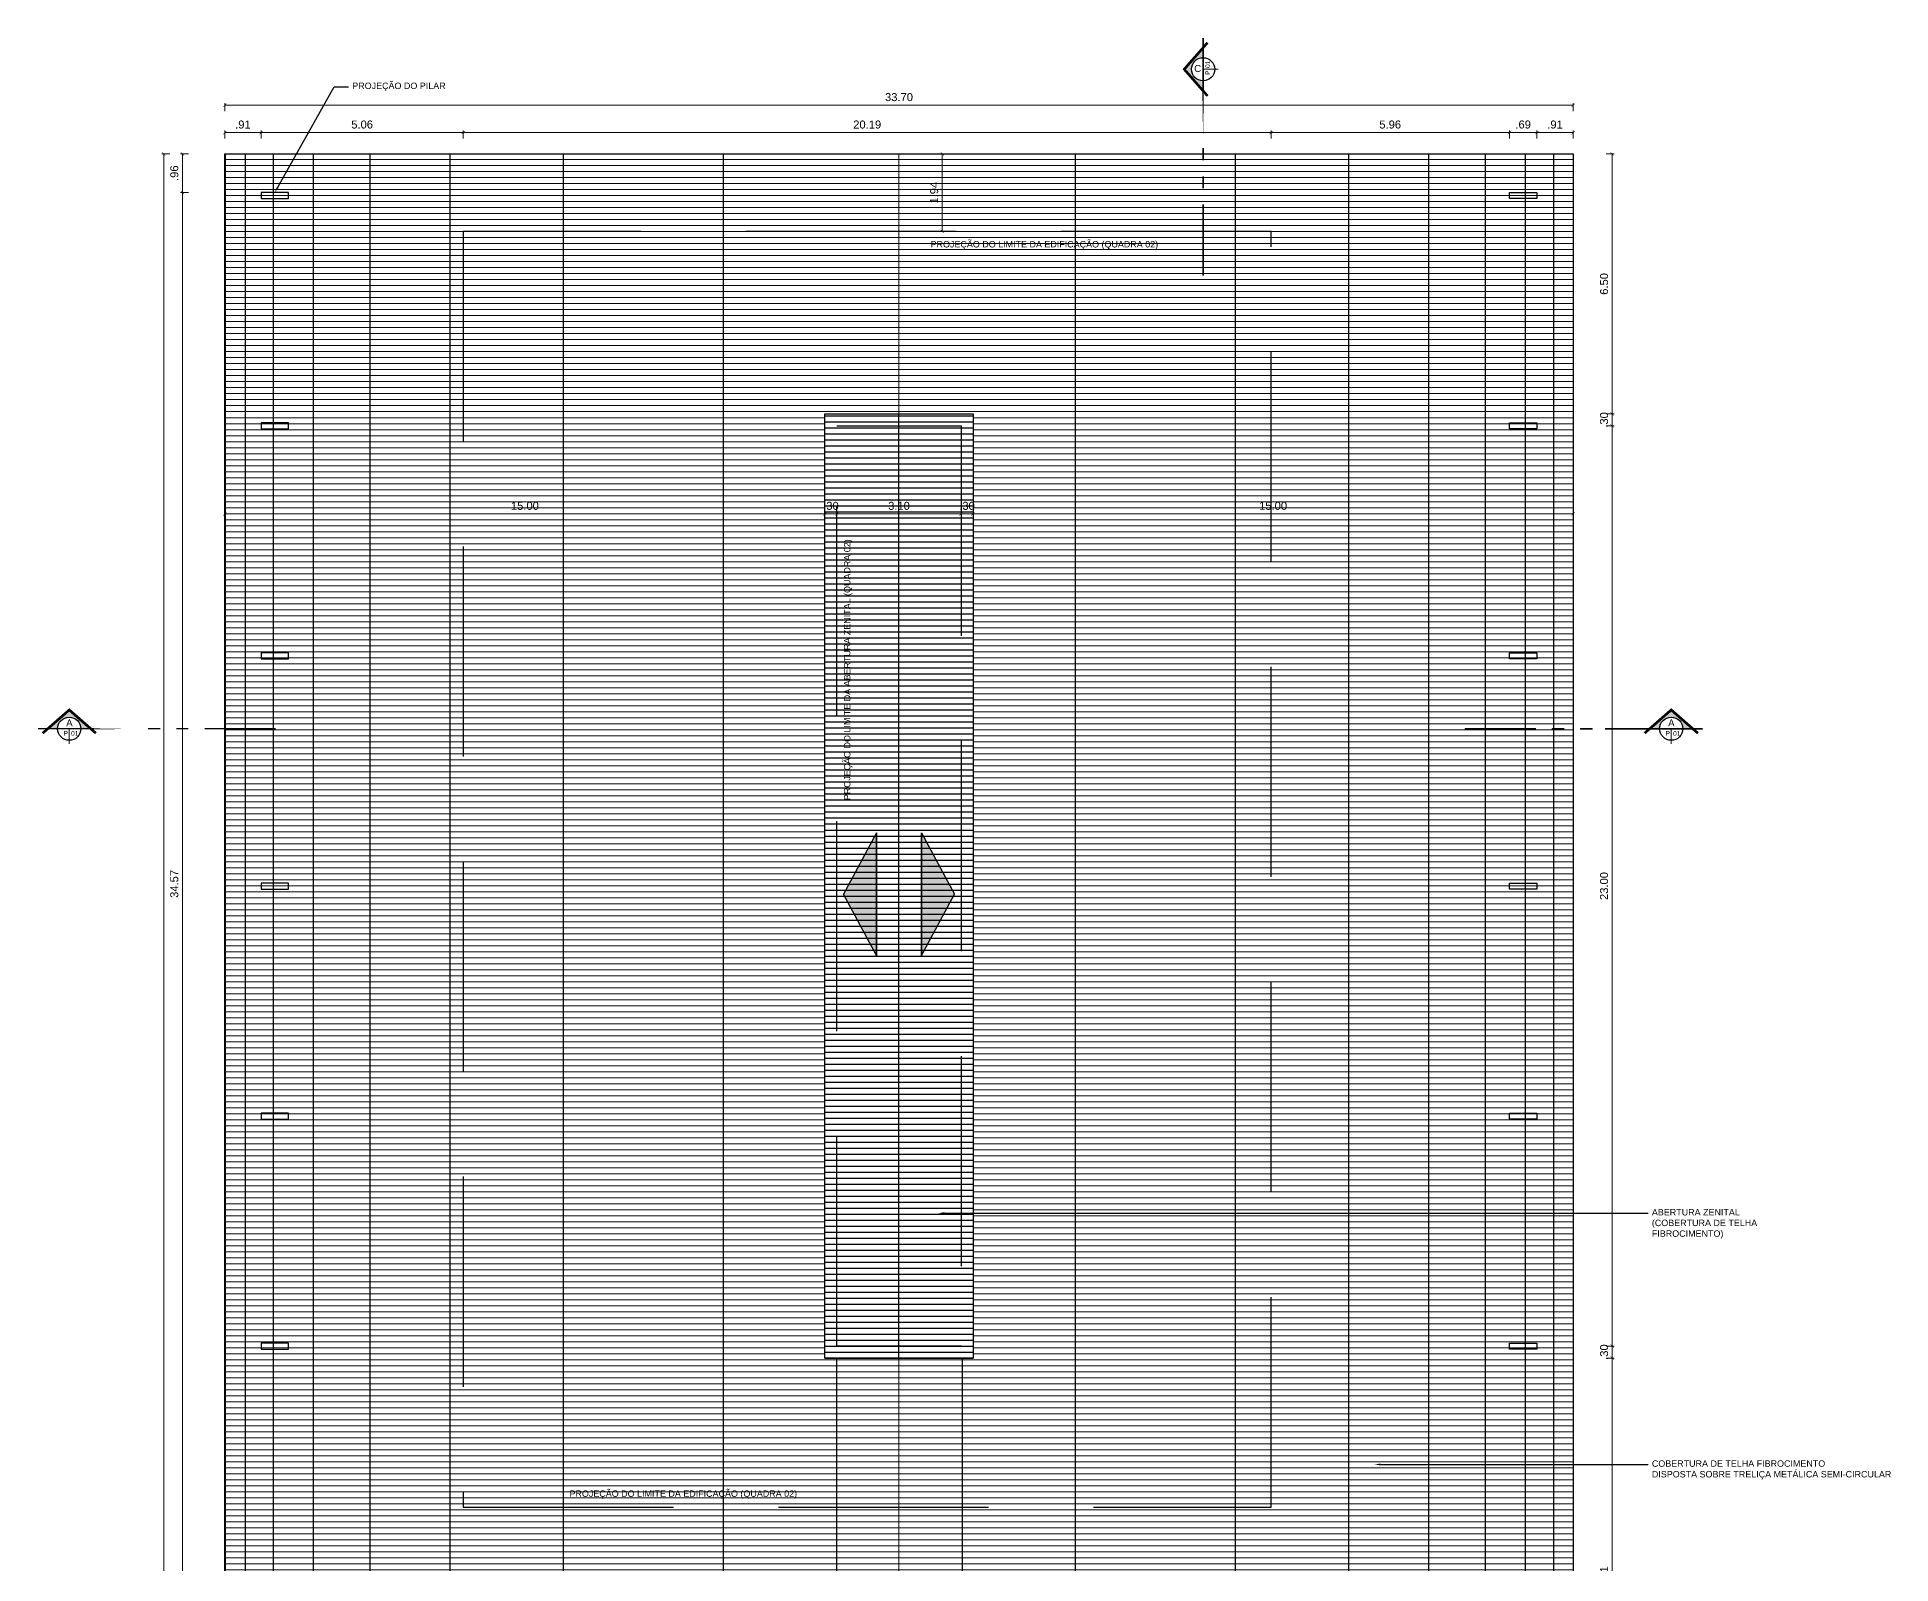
# Model space of a CAD drawing. Header units: metres. Extents: x 2494 to 3558, y 282 to 553.
# Drawn here: x 2704.67 to 2751, y 358.5 to 396.66 of the extents above; entities that cross this region are included whole.
import ezdxf
from ezdxf import colors
from ezdxf.entities.mleader import LeaderData, LeaderLine
from ezdxf.math import Vec2, Vec3

# ---------------------------------------------------------------- set-up
doc = ezdxf.new("R2010")
doc.units = ezdxf.units.M
doc.header["$LTSCALE"] = 7
doc.header["$MEASUREMENT"] = 0
doc.header["$PDMODE"] = 2
doc.linetypes.add('DASHED', pattern=[0.75, 0.5, -0.25])
for name, color, linetype, lineweight in [('2prancha', 4, 'Continuous', 18), ('COTAS', 1, 'Continuous', 0), ('HACH', 251, 'Continuous', 5), ('texto', 3, 'Continuous', 25)]:
    doc.layers.add(name, color=color, linetype=linetype, lineweight=lineweight)
for name, color, linetype in [('CADEIRANTE', 251, 'Continuous'), ('COTA 1 100', 2, 'Continuous'), ('HACHURA PISOS', 250, 'Continuous'), ('PENA 0.15', 7, 'Continuous'), ('PENA 01', 1, 'Continuous'), ('PENA 02', 2, 'Continuous'), ('PENA 03', 3, 'Continuous'), ('PENA 04', 4, 'Continuous'), ('projeção', 7, 'DASHED'), ('TXT ESPECIFICAÇÕES', 7, 'Continuous')]:
    doc.layers.add(name, color=color, linetype=linetype)
doc.styles.add('Luana', font='arial.ttf')
doc.styles.get("Standard").update_dxf_attribs({"font": 'arial.ttf'})
doc.dimstyles.new('arial100', dxfattribs={"dimtxt": 0.2, "dimasz": 0.08, "dimexe": 0.05, "dimexo": 0.2, "dimgap": 0.1, "dimtad": 1, "dimzin": 4, "dimdsep": 46, "dimtxsty": 'Luana', "dimblk": 'ARCHTICK', "dimcen": 0, "dimclrd": 7, "dimclre": 7, "dimclrt": 256, "dimadec": 0, "dimazin": 0, "dimtfac": 1, "dimtix": 1, "dimtmove": 0, "dimatfit": 3, "dimldrblk": 'CLOSEDBLANK', "dimfxl": 0, "dimlwd": 5, "dimlwe": 5, "dimarcsym": 0})
pattern_1 = [(0, (2724.36165, 363.64421), (0, 0.15), [])]

# ---------------------------------------------------------------- blocks, each defined once
blk = doc.blocks.new('_ArchTick')
at = {"color": 0, "linetype": 'ByBlock', "const_width": 0.15}
blk.add_lwpolyline([(-0.5, -0.5), (0.5, 0.5)], dxfattribs=at)
blk = doc.blocks.new('*D30')
at = {"layer": 'COTA 1 100', "color": 7, "lineweight": 5}
for p, q in [((2709.362, 394.125), (2709.362, 394.325)), ((2710.267, 394.125), (2710.267, 394.325)), ((2709.362, 394.275), (2710.267, 394.275))]:
    blk.add_line(p, q, dxfattribs=at)
at = {"layer": 'Defpoints', "color": 0}
for p in [(2710.267, 394.275), (2709.362, 393.744), (2710.267, 392.78)]:
    blk.add_point(p, dxfattribs=at)
at = {"layer": 'COTA 1 100', "color": 7, "lineweight": 5, "xscale": 0.08, "yscale": 0.08, "zscale": 0.08, "rotation": 180}
blk.add_blockref('_ArchTick', (2709.362, 394.275), dxfattribs=at)
at = {"layer": 'COTA 1 100', "color": 7, "lineweight": 5, "xscale": 0.08, "yscale": 0.08, "zscale": 0.08}
blk.add_blockref('_ArchTick', (2710.267, 394.275), dxfattribs=at)
at = {"layer": 'COTA 1 100', "insert": (2709.814, 394.477), "char_height": 0.2, "attachment_point": 5, "style": 'Luana'}
blk.add_mtext('.91', dxfattribs=at)
blk = doc.blocks.new('_ClosedBlank')
at = {"layer": '2prancha', "color": 0, "lineweight": -2}
for p, q in [((-1, 0.17), (0, 0)), ((-1, 0.17), (-1, -0.17)), ((0, 0), (-1, -0.17))]:
    blk.add_line(p, q, dxfattribs=at)
blk = doc.blocks.new('*D31')
at = {"layer": 'COTA 1 100', "color": 7, "lineweight": 5}
for p, q in [((2710.267, 394.125), (2710.267, 394.325)), ((2715.322, 394.125), (2715.322, 394.325)), ((2710.267, 394.275), (2715.322, 394.275))]:
    blk.add_line(p, q, dxfattribs=at)
at = {"layer": 'Defpoints', "color": 0}
for p in [(2715.322, 394.275), (2710.267, 392.78), (2715.322, 391.805)]:
    blk.add_point(p, dxfattribs=at)
at = {"layer": 'COTA 1 100', "color": 7, "lineweight": 5, "xscale": 0.08, "yscale": 0.08, "zscale": 0.08, "rotation": 180}
blk.add_blockref('_ArchTick', (2710.267, 394.275), dxfattribs=at)
at = {"layer": 'COTA 1 100', "color": 7, "lineweight": 5, "xscale": 0.08, "yscale": 0.08, "zscale": 0.08}
blk.add_blockref('_ArchTick', (2715.322, 394.275), dxfattribs=at)
at = {"layer": 'COTA 1 100', "insert": (2712.794, 394.477), "char_height": 0.2, "attachment_point": 5, "style": 'Luana'}
blk.add_mtext('5.06', dxfattribs=at)
blk = doc.blocks.new('*D32')
at = {"layer": 'COTA 1 100', "color": 7, "lineweight": 5}
for p, q in [((2715.322, 394.125), (2715.322, 394.325)), ((2735.512, 394.125), (2735.512, 394.325)), ((2715.322, 394.275), (2735.512, 394.275))]:
    blk.add_line(p, q, dxfattribs=at)
at = {"layer": 'Defpoints', "color": 0}
for p in [(2735.512, 394.275), (2715.322, 391.805), (2735.512, 391.805)]:
    blk.add_point(p, dxfattribs=at)
at = {"layer": 'COTA 1 100', "color": 7, "lineweight": 5, "xscale": 0.08, "yscale": 0.08, "zscale": 0.08, "rotation": 180}
blk.add_blockref('_ArchTick', (2715.322, 394.275), dxfattribs=at)
at = {"layer": 'COTA 1 100', "color": 7, "lineweight": 5, "xscale": 0.08, "yscale": 0.08, "zscale": 0.08}
blk.add_blockref('_ArchTick', (2735.512, 394.275), dxfattribs=at)
at = {"layer": 'COTA 1 100', "insert": (2725.417, 394.477), "char_height": 0.2, "attachment_point": 5, "style": 'Luana'}
blk.add_mtext('20.19', dxfattribs=at)
blk = doc.blocks.new('*D33')
at = {"layer": 'COTA 1 100', "color": 7, "lineweight": 5}
for p, q in [((2735.512, 394.125), (2735.512, 394.325)), ((2741.467, 394.125), (2741.467, 394.325)), ((2735.512, 394.275), (2741.467, 394.275))]:
    blk.add_line(p, q, dxfattribs=at)
at = {"layer": 'Defpoints', "color": 0}
for p in [(2741.467, 394.275), (2741.467, 392.78), (2735.512, 391.805)]:
    blk.add_point(p, dxfattribs=at)
at = {"layer": 'COTA 1 100', "color": 7, "lineweight": 5, "xscale": 0.08, "yscale": 0.08, "zscale": 0.08, "rotation": 180}
blk.add_blockref('_ArchTick', (2735.512, 394.275), dxfattribs=at)
at = {"layer": 'COTA 1 100', "color": 7, "lineweight": 5, "xscale": 0.08, "yscale": 0.08, "zscale": 0.08}
blk.add_blockref('_ArchTick', (2741.467, 394.275), dxfattribs=at)
at = {"layer": 'COTA 1 100', "insert": (2738.489, 394.477), "char_height": 0.2, "attachment_point": 5, "style": 'Luana'}
blk.add_mtext('5.96', dxfattribs=at)
blk = doc.blocks.new('*D34')
at = {"layer": 'COTA 1 100', "color": 7, "lineweight": 5}
for p, q in [((2741.467, 394.125), (2741.467, 394.325)), ((2742.157, 394.125), (2742.157, 394.325)), ((2741.467, 394.275), (2742.157, 394.275))]:
    blk.add_line(p, q, dxfattribs=at)
at = {"layer": 'Defpoints', "color": 0}
for p in [(2742.157, 394.275), (2741.467, 392.78), (2742.157, 392.78)]:
    blk.add_point(p, dxfattribs=at)
at = {"layer": 'COTA 1 100', "color": 7, "lineweight": 5, "xscale": 0.08, "yscale": 0.08, "zscale": 0.08, "rotation": 180}
blk.add_blockref('_ArchTick', (2741.467, 394.275), dxfattribs=at)
at = {"layer": 'COTA 1 100', "color": 7, "lineweight": 5, "xscale": 0.08, "yscale": 0.08, "zscale": 0.08}
blk.add_blockref('_ArchTick', (2742.157, 394.275), dxfattribs=at)
at = {"layer": 'COTA 1 100', "insert": (2741.812, 394.477), "char_height": 0.2, "attachment_point": 5, "style": 'Luana'}
blk.add_mtext('.69', dxfattribs=at)
blk = doc.blocks.new('*D35')
at = {"layer": 'COTA 1 100', "color": 7, "lineweight": 5}
for p, q in [((2742.157, 394.125), (2742.157, 394.325)), ((2743.062, 394.125), (2743.062, 394.325)), ((2742.157, 394.275), (2743.062, 394.275))]:
    blk.add_line(p, q, dxfattribs=at)
at = {"layer": 'Defpoints', "color": 0}
for p in [(2743.062, 394.275), (2743.062, 393.744), (2742.157, 392.78)]:
    blk.add_point(p, dxfattribs=at)
at = {"layer": 'COTA 1 100', "color": 7, "lineweight": 5, "xscale": 0.08, "yscale": 0.08, "zscale": 0.08, "rotation": 180}
blk.add_blockref('_ArchTick', (2742.157, 394.275), dxfattribs=at)
at = {"layer": 'COTA 1 100', "color": 7, "lineweight": 5, "xscale": 0.08, "yscale": 0.08, "zscale": 0.08}
blk.add_blockref('_ArchTick', (2743.062, 394.275), dxfattribs=at)
at = {"layer": 'COTA 1 100', "insert": (2742.609, 394.477), "char_height": 0.2, "attachment_point": 5, "style": 'Luana'}
blk.add_mtext('.91', dxfattribs=at)
blk = doc.blocks.new('*D36')
at = {"layer": 'COTA 1 100', "color": 7, "lineweight": 5}
for p, q in [((2708.452, 393.744), (2708.252, 393.744)), ((2708.302, 393.744), (2708.302, 392.78)), ((2708.452, 392.78), (2708.252, 392.78))]:
    blk.add_line(p, q, dxfattribs=at)
at = {"layer": 'Defpoints', "color": 0}
for p in [(2708.691, 393.744), (2708.302, 392.78), (2709.596, 392.78)]:
    blk.add_point(p, dxfattribs=at)
at = {"layer": 'COTA 1 100', "color": 7, "lineweight": 5, "xscale": 0.08, "yscale": 0.08, "zscale": 0.08}
for p, rotation in [((2708.302, 393.744), 90), ((2708.302, 392.78), 270)]:
    blk.add_blockref('_ArchTick', p, dxfattribs=dict(at, rotation=rotation))
at = {"layer": 'COTA 1 100', "insert": (2708.1, 393.262), "char_height": 0.2, "attachment_point": 5, "rotation": 90, "style": 'Luana'}
blk.add_mtext('.96', dxfattribs=at)
blk = doc.blocks.new('*D37')
at = {"layer": 'COTA 1 100', "color": 7, "lineweight": 5}
for p, q in [((2708.452, 392.78), (2708.252, 392.78)), ((2708.302, 392.78), (2708.302, 358.214)), ((2708.452, 358.214), (2708.252, 358.214))]:
    blk.add_line(p, q, dxfattribs=at)
at = {"layer": 'Defpoints', "color": 0}
for p in [(2709.396, 392.78), (2708.302, 358.214), (2709.941, 358.214)]:
    blk.add_point(p, dxfattribs=at)
at = {"layer": 'COTA 1 100', "color": 7, "lineweight": 5, "xscale": 0.08, "yscale": 0.08, "zscale": 0.08}
for p, rotation in [((2708.302, 392.78), 90), ((2708.302, 358.214), 270)]:
    blk.add_blockref('_ArchTick', p, dxfattribs=dict(at, rotation=rotation))
at = {"layer": 'COTA 1 100', "insert": (2708.1, 375.497), "char_height": 0.2, "attachment_point": 5, "rotation": 90, "style": 'Luana'}
blk.add_mtext('34.57', dxfattribs=at)
blk = doc.blocks.new('*D51')
at = {"layer": 'COTA 1 100', "color": 7, "lineweight": 5}
for p, q in [((2707.987, 393.744), (2707.787, 393.744)), ((2707.837, 393.744), (2707.837, 310.951)), ((2707.987, 310.951), (2707.787, 310.951))]:
    blk.add_line(p, q, dxfattribs=at)
at = {"layer": 'Defpoints', "color": 0}
for p in [(2709.362, 393.744), (2707.837, 310.951), (2709.362, 310.951)]:
    blk.add_point(p, dxfattribs=at)
at = {"layer": 'COTA 1 100', "color": 7, "lineweight": 5, "xscale": 0.08, "yscale": 0.08, "zscale": 0.08}
for p, rotation in [((2707.837, 393.744), 90), ((2707.837, 310.951), 270)]:
    blk.add_blockref('_ArchTick', p, dxfattribs=dict(at, rotation=rotation))
at = {"layer": 'COTA 1 100', "insert": (2707.635, 352.347), "char_height": 0.2, "attachment_point": 5, "rotation": 90, "style": 'Luana'}
blk.add_mtext('82.79', dxfattribs=at)
blk = doc.blocks.new('*D62')
at = {"layer": 'COTA 1 100', "color": 7, "lineweight": 5}
for p, q in [((2709.362, 394.809), (2709.362, 395.009)), ((2743.062, 394.959), (2709.362, 394.959)), ((2743.062, 394.809), (2743.062, 395.009))]:
    blk.add_line(p, q, dxfattribs=at)
at = {"layer": 'Defpoints', "color": 0}
for p in [(2709.362, 394.959), (2709.362, 393.744), (2743.062, 393.744)]:
    blk.add_point(p, dxfattribs=at)
at = {"layer": 'COTA 1 100', "color": 7, "lineweight": 5, "xscale": 0.08, "yscale": 0.08, "zscale": 0.08, "rotation": 180}
blk.add_blockref('_ArchTick', (2709.362, 394.959), dxfattribs=at)
at = {"layer": 'COTA 1 100', "color": 7, "lineweight": 5, "xscale": 0.08, "yscale": 0.08, "zscale": 0.08}
blk.add_blockref('_ArchTick', (2743.062, 394.959), dxfattribs=at)
at = {"layer": 'COTA 1 100', "insert": (2726.212, 395.162), "char_height": 0.2, "attachment_point": 5, "style": 'Luana'}
blk.add_mtext('33.70', dxfattribs=at)
blk = doc.blocks.new('*D66')
at = {"layer": 'COTA 1 100', "color": 7, "lineweight": 5}
for p, q in [((2743.887, 393.744), (2744.087, 393.744)), ((2744.037, 393.744), (2744.037, 387.244)), ((2743.887, 387.244), (2744.087, 387.244))]:
    blk.add_line(p, q, dxfattribs=at)
at = {"layer": 'Defpoints', "color": 0}
for p in [(2743.062, 393.744), (2728.062, 387.244), (2744.037, 387.244)]:
    blk.add_point(p, dxfattribs=at)
at = {"layer": 'COTA 1 100', "color": 7, "lineweight": 5, "xscale": 0.08, "yscale": 0.08, "zscale": 0.08}
for p, rotation in [((2744.037, 393.744), 90), ((2744.037, 387.244), 270)]:
    blk.add_blockref('_ArchTick', p, dxfattribs=dict(at, rotation=rotation))
at = {"layer": 'COTA 1 100', "insert": (2743.835, 390.494), "char_height": 0.2, "attachment_point": 5, "rotation": 90, "style": 'Luana'}
blk.add_mtext('6.50', dxfattribs=at)
blk = doc.blocks.new('*D67')
at = {"layer": 'COTA 1 100', "color": 7, "lineweight": 5}
for p, q in [((2743.887, 387.244), (2744.087, 387.244)), ((2743.887, 386.944), (2744.087, 386.944)), ((2744.037, 387.244), (2744.037, 387.324)), ((2744.037, 387.244), (2744.037, 386.944)), ((2744.037, 386.944), (2744.037, 386.864))]:
    blk.add_line(p, q, dxfattribs=at)
at = {"layer": 'Defpoints', "color": 0}
for p in [(2727.762, 386.944), (2728.062, 387.244), (2744.037, 386.944)]:
    blk.add_point(p, dxfattribs=at)
at = {"layer": 'COTA 1 100', "color": 7, "lineweight": 5, "xscale": 0.08, "yscale": 0.08, "zscale": 0.08}
for p, rotation in [((2744.037, 387.244), 270), ((2744.037, 386.944), 90)]:
    blk.add_blockref('_ArchTick', p, dxfattribs=dict(at, rotation=rotation))
at = {"layer": 'COTA 1 100', "insert": (2743.835, 387.094), "char_height": 0.2, "attachment_point": 5, "rotation": 90, "style": 'Luana'}
blk.add_mtext('.30', dxfattribs=at)
blk = doc.blocks.new('*D68')
at = {"layer": 'COTA 1 100', "color": 7, "lineweight": 5}
for p, q in [((2743.887, 386.944), (2744.087, 386.944)), ((2744.037, 386.944), (2744.037, 363.944)), ((2743.887, 363.944), (2744.087, 363.944))]:
    blk.add_line(p, q, dxfattribs=at)
at = {"layer": 'Defpoints', "color": 0}
for p in [(2727.762, 386.944), (2727.762, 363.944), (2744.037, 363.944)]:
    blk.add_point(p, dxfattribs=at)
at = {"layer": 'COTA 1 100', "color": 7, "lineweight": 5, "xscale": 0.08, "yscale": 0.08, "zscale": 0.08}
for p, rotation in [((2744.037, 386.944), 90), ((2744.037, 363.944), 270)]:
    blk.add_blockref('_ArchTick', p, dxfattribs=dict(at, rotation=rotation))
at = {"layer": 'COTA 1 100', "insert": (2743.835, 375.444), "char_height": 0.2, "attachment_point": 5, "rotation": 90, "style": 'Luana'}
blk.add_mtext('23.00', dxfattribs=at)
blk = doc.blocks.new('*D69')
at = {"layer": 'COTA 1 100', "color": 7, "lineweight": 5}
for p, q in [((2743.887, 363.944), (2744.087, 363.944)), ((2744.037, 363.944), (2744.037, 364.024)), ((2744.037, 363.944), (2744.037, 363.644)), ((2743.887, 363.644), (2744.087, 363.644)), ((2744.037, 363.644), (2744.037, 363.564))]:
    blk.add_line(p, q, dxfattribs=at)
at = {"layer": 'Defpoints', "color": 0}
for p in [(2727.762, 363.944), (2728.062, 363.644), (2744.037, 363.644)]:
    blk.add_point(p, dxfattribs=at)
at = {"layer": 'COTA 1 100', "color": 7, "lineweight": 5, "xscale": 0.08, "yscale": 0.08, "zscale": 0.08}
for p, rotation in [((2744.037, 363.944), 270), ((2744.037, 363.644), 90)]:
    blk.add_blockref('_ArchTick', p, dxfattribs=dict(at, rotation=rotation))
at = {"layer": 'COTA 1 100', "insert": (2743.835, 363.794), "char_height": 0.2, "attachment_point": 5, "rotation": 90, "style": 'Luana'}
blk.add_mtext('.30', dxfattribs=at)
blk = doc.blocks.new('*D70')
at = {"layer": 'COTA 1 100', "color": 7, "lineweight": 5}
for p, q in [((2743.887, 363.644), (2744.087, 363.644)), ((2744.037, 363.644), (2744.037, 352.539)), ((2743.887, 352.539), (2744.087, 352.539))]:
    blk.add_line(p, q, dxfattribs=at)
at = {"layer": 'Defpoints', "color": 0}
for p in [(2728.062, 363.644), (2728.062, 352.539), (2744.037, 352.539)]:
    blk.add_point(p, dxfattribs=at)
at = {"layer": 'COTA 1 100', "color": 7, "lineweight": 5, "xscale": 0.08, "yscale": 0.08, "zscale": 0.08}
for p, rotation in [((2744.037, 363.644), 90), ((2744.037, 352.539), 270)]:
    blk.add_blockref('_ArchTick', p, dxfattribs=dict(at, rotation=rotation))
at = {"layer": 'COTA 1 100', "insert": (2743.836, 358.092), "char_height": 0.2, "attachment_point": 5, "rotation": 90, "style": 'Luana'}
blk.add_mtext('11.11', dxfattribs=at)
blk = doc.blocks.new('*D76')
at = {"layer": 'COTA 1 100', "color": 7, "lineweight": 5}
for p, q in [((2727.144, 393.744), (2727.344, 393.744)), ((2727.294, 391.805), (2727.294, 393.744)), ((2727.144, 391.805), (2727.344, 391.805))]:
    blk.add_line(p, q, dxfattribs=at)
at = {"layer": 'Defpoints', "color": 0}
for p in [(2726.212, 393.744), (2727.294, 393.744), (2726.212, 391.805)]:
    blk.add_point(p, dxfattribs=at)
at = {"layer": 'COTA 1 100', "color": 7, "lineweight": 5, "xscale": 0.08, "yscale": 0.08, "zscale": 0.08}
for p, rotation in [((2727.294, 393.744), 90), ((2727.294, 391.805), 270)]:
    blk.add_blockref('_ArchTick', p, dxfattribs=dict(at, rotation=rotation))
at = {"layer": 'COTA 1 100', "insert": (2727.092, 392.774), "char_height": 0.2, "attachment_point": 5, "rotation": 90, "style": 'Luana'}
blk.add_mtext('1.94', dxfattribs=at)
blk = doc.blocks.new('*D84')
at = {"layer": 'COTA 1 100', "color": 7, "lineweight": 5}
for p, q in [((2709.362, 384.894), (2709.362, 384.694)), ((2709.362, 384.744), (2724.362, 384.744)), ((2724.362, 384.894), (2724.362, 384.694))]:
    blk.add_line(p, q, dxfattribs=at)
at = {"layer": 'Defpoints', "color": 0}
for p in [(2709.362, 387.244), (2724.362, 387.244), (2724.362, 384.744)]:
    blk.add_point(p, dxfattribs=at)
at = {"layer": 'COTA 1 100', "color": 7, "lineweight": 5, "xscale": 0.08, "yscale": 0.08, "zscale": 0.08, "rotation": 180}
blk.add_blockref('_ArchTick', (2709.362, 384.744), dxfattribs=at)
at = {"layer": 'COTA 1 100', "color": 7, "lineweight": 5, "xscale": 0.08, "yscale": 0.08, "zscale": 0.08}
blk.add_blockref('_ArchTick', (2724.362, 384.744), dxfattribs=at)
at = {"layer": 'COTA 1 100', "insert": (2716.862, 384.946), "char_height": 0.2, "attachment_point": 5, "style": 'Luana'}
blk.add_mtext('15.00', dxfattribs=at)
blk = doc.blocks.new('*D85')
at = {"layer": 'COTA 1 100', "color": 7, "lineweight": 5}
for p, q in [((2724.362, 384.744), (2724.282, 384.744)), ((2724.362, 384.894), (2724.362, 384.694)), ((2724.362, 384.744), (2724.662, 384.744)), ((2724.662, 384.894), (2724.662, 384.694)), ((2724.662, 384.744), (2724.742, 384.744))]:
    blk.add_line(p, q, dxfattribs=at)
at = {"layer": 'Defpoints', "color": 0}
for p in [(2724.362, 387.244), (2724.662, 386.944), (2724.662, 384.744)]:
    blk.add_point(p, dxfattribs=at)
at = {"layer": 'COTA 1 100', "color": 7, "lineweight": 5, "xscale": 0.08, "yscale": 0.08, "zscale": 0.08}
blk.add_blockref('_ArchTick', (2724.362, 384.744), dxfattribs=at)
at = {"layer": 'COTA 1 100', "color": 7, "lineweight": 5, "xscale": 0.08, "yscale": 0.08, "zscale": 0.08, "rotation": 180}
blk.add_blockref('_ArchTick', (2724.662, 384.744), dxfattribs=at)
at = {"layer": 'COTA 1 100', "insert": (2724.512, 384.946), "char_height": 0.2, "attachment_point": 5, "style": 'Luana'}
blk.add_mtext('.30', dxfattribs=at)
blk = doc.blocks.new('*D86')
at = {"layer": 'COTA 1 100', "color": 7, "lineweight": 5}
for p, q in [((2724.662, 384.894), (2724.662, 384.694)), ((2724.662, 384.744), (2727.762, 384.744)), ((2727.762, 384.894), (2727.762, 384.694))]:
    blk.add_line(p, q, dxfattribs=at)
at = {"layer": 'Defpoints', "color": 0}
for p in [(2724.662, 386.944), (2727.762, 386.944), (2727.762, 384.744)]:
    blk.add_point(p, dxfattribs=at)
at = {"layer": 'COTA 1 100', "color": 7, "lineweight": 5, "xscale": 0.08, "yscale": 0.08, "zscale": 0.08, "rotation": 180}
blk.add_blockref('_ArchTick', (2724.662, 384.744), dxfattribs=at)
at = {"layer": 'COTA 1 100', "color": 7, "lineweight": 5, "xscale": 0.08, "yscale": 0.08, "zscale": 0.08}
blk.add_blockref('_ArchTick', (2727.762, 384.744), dxfattribs=at)
at = {"layer": 'COTA 1 100', "insert": (2726.212, 384.946), "char_height": 0.2, "attachment_point": 5, "style": 'Luana'}
blk.add_mtext('3.10', dxfattribs=at)
blk = doc.blocks.new('*D87')
at = {"layer": 'COTA 1 100', "color": 7, "lineweight": 5}
for p, q in [((2727.762, 384.744), (2727.682, 384.744)), ((2727.762, 384.894), (2727.762, 384.694)), ((2727.762, 384.744), (2728.062, 384.744)), ((2728.062, 384.894), (2728.062, 384.694)), ((2728.062, 384.744), (2728.142, 384.744))]:
    blk.add_line(p, q, dxfattribs=at)
at = {"layer": 'Defpoints', "color": 0}
for p in [(2727.762, 386.944), (2728.062, 386.944), (2728.062, 384.744)]:
    blk.add_point(p, dxfattribs=at)
at = {"layer": 'COTA 1 100', "color": 7, "lineweight": 5, "xscale": 0.08, "yscale": 0.08, "zscale": 0.08}
blk.add_blockref('_ArchTick', (2727.762, 384.744), dxfattribs=at)
at = {"layer": 'COTA 1 100', "color": 7, "lineweight": 5, "xscale": 0.08, "yscale": 0.08, "zscale": 0.08, "rotation": 180}
blk.add_blockref('_ArchTick', (2728.062, 384.744), dxfattribs=at)
at = {"layer": 'COTA 1 100', "insert": (2727.912, 384.946), "char_height": 0.2, "attachment_point": 5, "style": 'Luana'}
blk.add_mtext('.30', dxfattribs=at)
blk = doc.blocks.new('*D88')
at = {"layer": 'COTA 1 100', "color": 7, "lineweight": 5}
for p, q in [((2728.062, 384.894), (2728.062, 384.694)), ((2728.062, 384.744), (2743.062, 384.744)), ((2743.062, 384.894), (2743.062, 384.694))]:
    blk.add_line(p, q, dxfattribs=at)
at = {"layer": 'Defpoints', "color": 0}
for p in [(2728.062, 386.944), (2743.062, 386.944), (2743.062, 384.744)]:
    blk.add_point(p, dxfattribs=at)
at = {"layer": 'COTA 1 100', "color": 7, "lineweight": 5, "xscale": 0.08, "yscale": 0.08, "zscale": 0.08, "rotation": 180}
blk.add_blockref('_ArchTick', (2728.062, 384.744), dxfattribs=at)
at = {"layer": 'COTA 1 100', "color": 7, "lineweight": 5, "xscale": 0.08, "yscale": 0.08, "zscale": 0.08}
blk.add_blockref('_ArchTick', (2743.062, 384.744), dxfattribs=at)
at = {"layer": 'COTA 1 100', "insert": (2735.562, 384.946), "char_height": 0.2, "attachment_point": 5, "style": 'Luana'}
blk.add_mtext('15.00', dxfattribs=at)
blk = doc.blocks.new('A$C189D0E3F')
at = {"layer": 'PENA 02'}
for points in [[(-7.74, 84.125, -0.414214), (-7.45, 84.415), (-7.45, 84.663), (-7.921, 84.125), (-7.45, 83.588), (-7.45, 83.836, -0.414214)], [(-35.498, 67.642), (-35.251, 67.642), (-35.788, 68.112), (-36.325, 67.642), (-36.078, 67.642, -1)], [(3.962, 67.642), (3.714, 67.642), (4.251, 68.112), (4.789, 67.642), (4.541, 67.642, 1)]]:
    blk.add_hatch(color=251, dxfattribs=at).paths.add_polyline_path(points)
at = {"layer": 'COTAS', "ltscale": 50}
for points in [[(-7.072, 84.125), (-7.45, 84.125)], [(-35.788, 67.264), (-35.788, 67.642)], [(4.251, 67.264), (4.251, 67.642)]]:
    blk.add_lwpolyline(points, dxfattribs=at)
at = {"layer": 'PENA 02', "const_width": 0.0654}
for points in [[(-7.339, 84.79), (-7.921, 84.125), (-7.339, 83.46)], [(-36.453, 67.53), (-35.788, 68.112), (-35.123, 67.53)], [(4.917, 67.53), (4.251, 68.112), (3.586, 67.53)]]:
    blk.add_lwpolyline(points, dxfattribs=at)
at = {"layer": 'PENA 02', "color": 1, "const_width": 0.0392}
for points in [[(-7.45, 82.478), (-7.45, 84.91)], [(-34.14, 67.642), (-36.572, 67.642)], [(2.604, 67.642), (5.036, 67.642)]]:
    blk.add_lwpolyline(points, close=True, dxfattribs=at)
for points in [[(-7.45, 81.851), (-7.45, 82.156)], [(-7.45, 81.145), (-7.45, 81.451)], [(-7.45, 78.966), (-7.45, 80.745)], [(-33.514, 67.642), (-33.819, 67.642)], [(-32.808, 67.642), (-33.113, 67.642)], [(-30.629, 67.642), (-32.407, 67.642)], [(-0.907, 67.642), (0.871, 67.642)], [(1.271, 67.642), (1.577, 67.642)], [(1.977, 67.642), (2.282, 67.642)]]:
    blk.add_lwpolyline(points, dxfattribs=at)
at = {"layer": 'PENA 02', "color": 1}
for points in [[(-0.907, 67.642), (0.871, 67.642)], [(1.271, 67.642), (1.577, 67.642)], [(1.977, 67.642), (2.282, 67.642)]]:
    blk.add_lwpolyline(points, dxfattribs=at)
blk.add_lwpolyline([(2.604, 67.642), (5.036, 67.642)], close=True, dxfattribs=at)
at = {"layer": 'PENA 02'}
for centre in [(-7.45, 84.125), (-35.788, 67.642), (4.251, 67.642)]:
    blk.add_circle(centre, 0.29, dxfattribs=at)
at = {"layer": 'PENA 02', "style": 'Luana'}
for s, p in [('C', (-7.672, 84.058)), ('A', (-35.866, 67.7)), ('A', (4.173, 67.7))]:
    blk.add_text(s, height=0.175, dxfattribs=at).set_placement(p)
at = {"layer": 'texto', "color": 250, "style": 'Luana'}
for s, height, p in [('01', 0.1167, (-7.275, 84.159)), ('P', 0.117, (-7.275, 83.983))]:
    blk.add_text(s, height=height, rotation=90, dxfattribs=at).set_placement(p)
for s, height, p in [('P', 0.117, (-35.931, 67.466)), ('01', 0.1167, (-35.741, 67.466)), ('P', 0.117, (4.109, 67.466)), ('01', 0.1167, (4.298, 67.466))]:
    blk.add_text(s, height=height, dxfattribs=at).set_placement(p)
blk = doc.blocks.new('A$C14A6524E')
at = {"layer": 'COTA 1 100'}
h = blk.add_hatch(color=256, dxfattribs=at)
h.dxf.hatch_style = 1
h.paths.add_polyline_path([(0, 3.07), (0, -3.07), (1.656, 0)])
for points in [[(0, -3.07), (0, 3.07), (1.656, 0)], [(0, 3.07), (0, -3.07), (1.656, 0)]]:
    blk.add_lwpolyline(points, dxfattribs=at)

msp = doc.modelspace()

# ---------------------------------------------------------------- hatches: boundary and pattern name
at = {"layer": 'HACHURA PISOS'}
h = msp.add_hatch(dxfattribs=at)
h.set_pattern_fill('HACH23,_O', color=256, scale=0.5, pattern_type=2)
h.set_pattern_definition([(90, (2709.862, 310.95), (-20.9, 1e-15), []), (90, (2710.567, 310.95), (-20.9, 1e-15), []), (90, (2711.567, 310.95), (-20.9, 1e-15), []), (90, (2712.982, 310.95), (-20.9, 1e-15), []), (90, (2714.982, 310.95), (-20.9, 1e-15), []), (90, (2717.812, 310.95), (-20.9, 1e-15), []), (90, (2721.812, 310.95), (-20.9, 1e-15), []), (90, (2724.642, 310.95), (-20.9, 1e-15), []), (90, (2726.642, 310.95), (-20.9, 1e-15), []), (90, (2728.057, 310.95), (-20.9, 1e-15), []), (90, (2729.057, 310.95), (-20.9, 1e-15), []), (90, (2729.762, 310.95), (-20.9, 1e-15), []), (90, (2730.262, 310.95), (-20.9, 1e-15), [])])
h.paths.add_polyline_path([(2724.362, 387.244), (2723.889, 389.567), (2722.834, 393.744), (2709.362, 393.744), (2709.362, 310.951), (2723.107, 310.951), (2723.274, 317.626), (2724.362, 317.626), (2724.362, 352.539), (2726.212, 352.539), (2726.212, 363.644), (2724.362, 363.644)])
h = msp.add_hatch(dxfattribs=at)
h.set_pattern_fill('HACH23,_O', color=256, scale=0.5, pattern_type=2)
h.set_pattern_definition([(90, (2742.562, 310.95), (20.9, 1e-15), []), (90, (2741.857, 310.95), (20.9, 1e-15), []), (90, (2740.857, 310.95), (20.9, 1e-15), []), (90, (2739.442, 310.95), (20.9, 1e-15), []), (90, (2737.442, 310.95), (20.9, 1e-15), []), (90, (2734.612, 310.95), (20.9, 1e-15), []), (90, (2730.612, 310.95), (20.9, 1e-15), []), (90, (2727.782, 310.95), (20.9, 1e-15), []), (90, (2725.782, 310.95), (20.9, 1e-15), []), (90, (2724.367, 310.95), (20.9, 1e-15), []), (90, (2723.367, 310.95), (20.9, 1e-15), []), (90, (2722.662, 310.95), (20.9, 1e-15), []), (90, (2722.162, 310.95), (20.9, 1e-15), [])])
h.paths.add_polyline_path([(2728.062, 387.244), (2729.244, 387.244), (2728.496, 393.744), (2743.062, 393.744), (2743.062, 310.951), (2729.261, 310.951), (2728.761, 317.626), (2728.062, 317.626), (2728.062, 352.539), (2726.212, 352.539), (2726.212, 363.644), (2728.062, 363.644)])
at = {"layer": 'PENA 0.15'}
h = msp.add_hatch(dxfattribs=at)
h.set_pattern_fill('_USER,_O', color=256, scale=0.15, pattern_type=0)
h.set_pattern_definition(pattern_1)
h.paths.add_polyline_path([(2726.212, 387.244), (2724.362, 387.244), (2724.362, 363.644), (2726.212, 363.644)])
h = msp.add_hatch(dxfattribs=at)
h.set_pattern_fill('_USER,_O', color=256, scale=0.15, pattern_type=0)
h.set_pattern_definition(pattern_1)
h.paths.add_polyline_path([(2728.062, 387.244), (2726.212, 387.244), (2726.212, 363.644), (2728.062, 363.644)])
at = {"layer": 'PENA 01', "lineweight": 5}
h = msp.add_hatch(dxfattribs=at)
h.set_pattern_fill('_USER,_O', color=256, scale=0.15, pattern_type=0)
h.set_pattern_definition([(0, (2709.36165, 310.95066), (0, 0.15), [])])
h.paths.add_polyline_path([(2743.062, 393.744), (2709.362, 393.744), (2709.362, 310.951), (2743.062, 310.951)])
h.paths.add_polyline_path([(2724.362, 363.644), (2724.362, 387.244), (2728.062, 387.244), (2728.062, 363.644)], flags=16)
h.paths.add_polyline_path([(2724.362, 352.539), (2728.062, 352.539), (2728.062, 317.626), (2724.362, 317.626)], flags=16)

# ---------------------------------------------------------------- linework, layer by layer
msp.add_line((2726.212, 363.651), (2726.212, 363.644))
at = {"layer": 'HACH'}
for p, q in [((2726.212, 387.244), (2726.212, 393.744)), ((2726.212, 363.651), (2726.212, 387.244)), ((2726.212, 352.539), (2726.212, 363.644))]:
    msp.add_line(p, q, dxfattribs=at)
at = {"layer": 'PENA 03'}
msp.add_line((2726.212, 363.644), (2726.212, 387.244), dxfattribs=at)
msp.add_lwpolyline([(2709.362, 393.744), (2743.062, 393.744), (2743.062, 310.951), (2709.362, 310.951)], close=True, dxfattribs=at)
at = {"layer": 'PENA 04'}
msp.add_lwpolyline([(2728.062, 387.244), (2728.062, 363.644), (2724.362, 363.644), (2724.362, 387.244)], close=True, dxfattribs=at)
at = {"layer": 'projeção', "ltscale": 1.5}
for points in [[(2710.267, 392.63), (2710.957, 392.63), (2710.957, 392.78), (2710.267, 392.78)], [(2742.157, 392.63), (2741.467, 392.63), (2741.467, 392.78), (2742.157, 392.78)], [(2715.322, 359.921), (2735.512, 359.921), (2735.512, 391.805), (2715.322, 391.805)], [(2710.267, 386.869), (2710.957, 386.869), (2710.957, 387.019), (2710.267, 387.019)], [(2727.762, 386.944), (2727.762, 363.944), (2724.662, 363.944), (2724.662, 386.944)], [(2742.157, 386.869), (2741.467, 386.869), (2741.467, 387.019), (2742.157, 387.019)], [(2710.267, 381.119), (2710.957, 381.119), (2710.957, 381.269), (2710.267, 381.269)], [(2742.157, 381.119), (2741.467, 381.119), (2741.467, 381.269), (2742.157, 381.269)], [(2710.267, 375.369), (2710.957, 375.369), (2710.957, 375.519), (2710.267, 375.519)], [(2742.157, 375.369), (2741.467, 375.369), (2741.467, 375.519), (2742.157, 375.519)], [(2710.267, 369.619), (2710.957, 369.619), (2710.957, 369.769), (2710.267, 369.769)], [(2742.157, 369.619), (2741.467, 369.619), (2741.467, 369.769), (2742.157, 369.769)], [(2710.267, 363.869), (2710.957, 363.869), (2710.957, 364.019), (2710.267, 364.019)], [(2742.157, 363.869), (2741.467, 363.869), (2741.467, 364.019), (2742.157, 364.019)]]:
    msp.add_lwpolyline(points, close=True, dxfattribs=at)

# ---------------------------------------------------------------- block references
at = {"layer": 'CADEIRANTE'}
msp.add_blockref('A$C189D0E3F', (2741.262, 311.734), dxfattribs=at)
at = {"layer": 'COTA 1 100', "yscale": 0.5, "zscale": 0.5}
for p, xscale in [((2725.652, 375.239), -0.5), ((2726.772, 375.239), 0.5)]:
    msp.add_blockref('A$C14A6524E', p, dxfattribs=dict(at, xscale=xscale))

# ---------------------------------------------------------------- texts
at = {"layer": 'TXT ESPECIFICAÇÕES', "ltscale": 0.05, "char_height": 0.16, "attachment_point": 1}
for insert in [(2727.002, 391.565), (2717.977, 360.337)]:
    msp.add_mtext('PROJEÇÃO DO LIMITE DA EDIFICAÇÃO (QUADRA 02)', dxfattribs=dict(at, insert=insert))
at = {"layer": 'TXT ESPECIFICAÇÕES', "ltscale": 0.05, "insert": (2724.838, 377.591), "char_height": 0.16, "attachment_point": 1, "rotation": 90}
msp.add_mtext('PROJEÇÃO DO LIMITE DA ABERTURA ZENITAL (QUADRA 02)', dxfattribs=at)

# ---------------------------------------------------------------- dimensions: what is measured, and where the dimension line sits
at = {"layer": 'COTA 1 100'}
for base, p1, p2, picture, middle in [((2709.362, 394.959), (2743.062, 393.744), (2709.362, 393.744), '*D62', (2726.212, 395.162)), ((2710.266647124, 394.274895443), (2709.361647124, 393.744212351), (2710.266647124, 392.779726944), '*D30', (2709.814147124, 394.477010041)), ((2724.362, 384.744), (2709.362, 387.244), (2724.362, 387.244), '*D84', (2716.862, 384.946))]:
    dim = msp.add_linear_dim(base=base, p1=p1, p2=p2, dimstyle='arial100', dxfattribs=at)
    dim.commit()
    dim.dimension.update_dxf_attribs({"geometry": picture, "text_midpoint": middle})
for base, p1, p2, picture, middle in [((2715.321647124, 394.274895443), (2710.266647124, 392.779726944), (2715.321647124, 391.804726944), '*D31', (2712.794147124, 394.477010041)), ((2735.512, 394.275), (2715.322, 391.805), (2735.512, 391.805), '*D32', (2725.417, 394.477)), ((2741.466647124, 394.274895443), (2735.511647124, 391.804726944), (2741.466647124, 392.779726944), '*D33', (2738.489147124, 394.477010041)), ((2742.157, 394.275), (2741.467, 392.78), (2742.157, 392.78), '*D34', (2741.812, 394.477)), ((2743.061647124, 394.274895443), (2742.156647124, 392.779726944), (2743.061647124, 393.744212351), '*D35', (2742.609147124, 394.477010041)), ((2724.662, 384.744), (2724.362, 387.244), (2724.662, 386.944), '*D85', (2724.512, 384.946)), ((2727.762, 384.744), (2724.662, 386.944), (2727.762, 386.944), '*D86', (2726.212, 384.946)), ((2728.062, 384.744), (2727.762, 386.944), (2728.062, 386.944), '*D87', (2727.912, 384.946)), ((2743.062, 384.744), (2728.062, 386.944), (2743.062, 386.944), '*D88', (2735.562, 384.946))]:
    dim = msp.add_linear_dim(base=base, p1=p1, p2=p2, dimstyle='arial100', override={"dimtmove": 1}, dxfattribs=at)
    dim.commit()
    dim.dimension.update_dxf_attribs({"geometry": picture, "text_midpoint": middle})
for base, p1, p2, picture, middle in [((2707.837, 310.951), (2709.362, 393.744), (2709.362, 310.951), '*D51', (2707.635, 352.347)), ((2708.302, 392.78), (2708.691, 393.744), (2709.596, 392.78), '*D36', (2708.1, 393.262)), ((2727.294, 393.744), (2726.212, 391.805), (2726.212, 393.744), '*D76', (2727.092, 392.774)), ((2744.037, 387.244), (2743.062, 393.744), (2728.062, 387.244), '*D66', (2743.835, 390.494))]:
    dim = msp.add_linear_dim(base=base, p1=p1, p2=p2, angle=90, dimstyle='arial100', dxfattribs=at)
    dim.commit()
    dim.dimension.update_dxf_attribs({"geometry": picture, "text_midpoint": middle})
for base, p1, p2, picture, middle in [((2708.302, 358.214), (2709.396, 392.78), (2709.941, 358.214), '*D37', (2708.1, 375.497)), ((2744.037, 386.944), (2728.062, 387.244), (2727.762, 386.944), '*D67', (2743.835, 387.094)), ((2744.037, 363.944), (2727.762, 386.944), (2727.762, 363.944), '*D68', (2743.835, 375.444)), ((2744.037, 363.644), (2727.762, 363.944), (2728.062, 363.644), '*D69', (2743.835, 363.794)), ((2744.036899117, 352.539212351), (2728.061647124, 363.644212351), (2728.061647124, 352.539212351), '*D70', (2743.83648984, 358.091712351))]:
    dim = msp.add_linear_dim(base=base, p1=p1, p2=p2, angle=90, dimstyle='arial100', override={"dimtmove": 1}, dxfattribs=at)
    dim.commit()
    dim.dimension.update_dxf_attribs({"geometry": picture, "text_midpoint": middle})

# ---------------------------------------------------------------- leaders
at = {"layer": 'TXT ESPECIFICAÇÕES', "ltscale": 0.05}
ml = msp.add_multileader_mtext('Standard', dxfattribs=at)
ml.set_content('PROJEÇÃO DO PILAR', color=256)
ml.set_leader_properties()
ml.build(insert=Vec2(0, 0))
ml.multileader.update_dxf_attribs({"dogleg_length": 0.36, "arrow_head_size": 0.15})
ctx = ml.context
ctx.base_point, ctx.char_height, ctx.arrow_head_size, ctx.landing_gap_size, ctx.plane_origin = Vec3(2712.457, 395.423), 0.16, 0.15, 0.09, Vec3(2712.767, 392.878)
notes = []
notes.append((ctx, [(0, (1, 1, 0), (2712.097, 395.423), (1, 0), 0.36, [(0, [(2710.612, 392.78)], 0, [])])]))
ctx.mtext.insert, ctx.mtext.flow_direction = Vec3(2712.547, 395.526), 5
ml = msp.add_multileader_mtext('Standard', dxfattribs=at)
ml.set_content('ABERTURA ZENITAL\\P(COBERTURA DE TELHA\\PFIBROCIMENTO)', color=256)
ml.set_leader_properties()
ml.build(insert=Vec2(0, 0))
ml.multileader.update_dxf_attribs({"dogleg_length": 0.36, "arrow_head_size": 0.15})
ctx = ml.context
ctx.base_point, ctx.char_height, ctx.arrow_head_size, ctx.landing_gap_size, ctx.plane_origin = Vec3(2744.939, 367.267), 0.16, 0.15, 0.09, Vec3(2745.249, 364.722)
notes.append((ctx, [(0, (1, 1, 0), (2744.579, 367.267), (1, 0), 0.36, [(0, [(2727.202, 367.267)], 0, [])])]))
ctx.mtext.insert, ctx.mtext.flow_direction = Vec3(2745.029, 367.37), 5
ml = msp.add_multileader_mtext('Standard', dxfattribs=at)
ml.set_content('COBERTURA DE TELHA FIBROCIMENTO\\PDISPOSTA SOBRE TRELIÇA METÁLICA SEMI-CIRCULAR', color=256)
ml.set_leader_properties()
ml.build(insert=Vec2(0, 0))
ml.multileader.update_dxf_attribs({"dogleg_length": 0.36, "arrow_head_size": 0.15})
ctx = ml.context
ctx.base_point, ctx.char_height, ctx.arrow_head_size, ctx.landing_gap_size, ctx.plane_origin = Vec3(2744.939, 360.985), 0.16, 0.15, 0.09, Vec3(2745.249, 358.441)
notes.append((ctx, [(0, (1, 1, 0), (2744.579, 360.985), (1, 0), 0.36, [(0, [(2738.102, 360.985)], 0, [])])]))
ctx.mtext.insert, ctx.mtext.flow_direction = Vec3(2745.029, 361.088), 5
for ctx, leaders in notes:
    for number, flags, end, landing, length, lines in leaders:
        leader = LeaderData()
        leader.index, (leader.has_last_leader_line, leader.has_dogleg_vector, leader.attachment_direction) = number, flags
        leader.last_leader_point, leader.dogleg_vector, leader.dogleg_length = Vec3(end), Vec3(landing), length
        for number, points, colour, breaks in lines:
            line = LeaderLine()
            line.index, line.vertices, line.color, line.breaks = number, Vec3.list(points), colors.encode_raw_color(colour), breaks
            leader.lines.append(line)
        ctx.leaders.append(leader)

doc.saveas('drawing.dxf')
